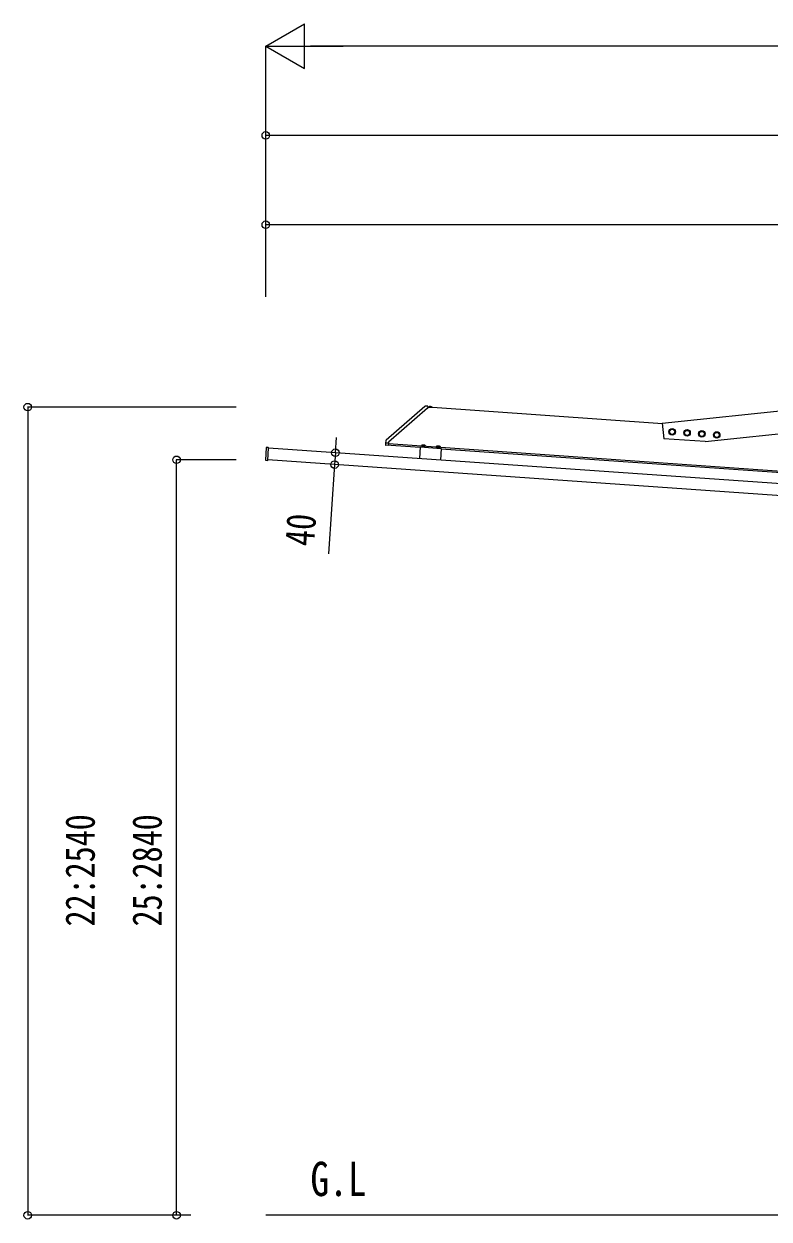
# Model space of a CAD drawing. Units: millimetres, scale not verified. Extents: x -12625 to 12615, y -8920 to 8910.
# Drawn here: x -5146 to -2643, y -4228 to -210 of the extents above; entities that cross this region are included whole.
import ezdxf
from ezdxf.enums import TextEntityAlignment as Align

# ---------------------------------------------------------------- set-up
doc = ezdxf.new("R2010")
doc.units = ezdxf.units.MM
doc.header["$LTSCALE"] = 40
for name, color, linetype in [('0-2_USER1', 3, 'Continuous'), ('0-4_YKK_13', 4, 'Continuous'), ('0-5_YKK_A1', 4, 'Continuous'), ('0-6_YKK_D', 6, 'Continuous')]:
    doc.layers.add(name, color=color, linetype=linetype)
doc.styles.add('ＭＳ ゴシック', font='')
doc.styles.get('ＭＳ ゴシック').set_extended_font_data('MS Gothic')

msp = doc.modelspace()

# ---------------------------------------------------------------- linework, layer by layer
at = {"layer": '0-4_YKK_13'}
for p, q in [((-3799.53, -1496.78), (-3929.38, -1609.65)), ((-3789.87, -1502.29), (-3921.37, -1616.6)), ((-3789.27, -1495.86), (-3796.87, -1495.8)), ((-3789.3, -1496.33), (-3789.7, -1501.95)), ((-3789.3, -1496.33), (-3789.27, -1495.86)), ((-3785.88, -1499.05), (-3785.87, -1498.86)), ((-3774.7, -1500.38), (-3785.38, -1499.64)), ((-3782.17, -1496.53), (-3781.12, -1499.07)), ((-3780.02, -1499.75), (-3781.12, -1499.07)), ((-3780.02, -1499.75), (-3778.83, -1499.23)), ((-3777.44, -1496.86), (-3778.83, -1499.23)), ((-3774.8, -1500.38), (-3775.15, -1500.35)), ((-3774.11, -1499.88), (-3774.1, -1499.68)), ((-4332.29, -1634.83), (-4335.22, -1676.73)), ((-4325.87, -1634.78), (-4331.76, -1634.36)), ((-4327.07, -1677.69), (-4324.09, -1635.01)), ((-4325.65, -1634.9), (-4324.09, -1635.01)), ((-3931.17, -1618.47), (-3931.27, -1619.87)), ((-3930.74, -1612.39), (-3931.17, -1618.47)), ((-3929.35, -1619.42), (-3930.76, -1619.41)), ((-3922.27, -1627.4), (-3929.87, -1626.87)), ((-3921.72, -1619.49), (-3929.35, -1619.42)), ((-3921.75, -1619.98), (-3922.27, -1627.4)), ((-3921.75, -1619.98), (-3921.72, -1619.49)), ((-3921.72, -1619.49), (-3921.65, -1618.55)), ((-3921.54, -1616.94), (-3921.65, -1618.55)), ((-3809.7, -1626.39), (-3809.95, -1629.94)), ((-3809.95, -1629.94), (-3798.43, -1630.75)), ((-3809.89, -1630.24), (-3809.87, -1629.94)), ((-3808.9, -1626), (-3809.7, -1626.39)), ((-3808.9, -1626), (-3798.92, -1626.7)), ((-3806.82, -1626.6), (-3807.07, -1630.14)), ((-3801.06, -1627), (-3801.31, -1630.54)), ((-3798.92, -1626.7), (-3798.18, -1627.2)), ((-3798.5, -1630.74), (-3798.52, -1631.04)), ((-3798.18, -1627.2), (-3798.43, -1630.75)), ((-3759.82, -1629.88), (-3760.07, -1633.43)), ((-3760.07, -1633.43), (-3748.55, -1634.23)), ((-3760.02, -1633.73), (-3760, -1633.43)), ((-3759.02, -1629.49), (-3759.82, -1629.88)), ((-3759.02, -1629.49), (-3749.04, -1630.19)), ((-3756.94, -1630.08), (-3757.19, -1633.63)), ((-3751.18, -1630.49), (-3751.43, -1634.03)), ((-3749.04, -1630.19), (-3748.3, -1630.69)), ((-3748.62, -1634.23), (-3748.64, -1634.53)), ((-3748.3, -1630.69), (-3748.55, -1634.23)), ((-4334.76, -1677.26), (-4328.87, -1677.67)), ((-4327.07, -1677.69), (-4328.63, -1677.58)), ((-4328.27, -1677.6), (-4328.27, -1677.6))]:
    msp.add_line(p, q, dxfattribs=at)
for points in [[(-2958.42, -1581.84), (-2963.33, -1590.34), (-2973.14, -1590.34), (-2978.05, -1581.84), (-2973.14, -1573.34), (-2963.33, -1573.34)], [(-2908.54, -1585.33), (-2913.45, -1593.83), (-2923.26, -1593.83), (-2928.17, -1585.33), (-2923.26, -1576.83), (-2913.45, -1576.83)], [(-2858.66, -1588.81), (-2863.57, -1597.31), (-2873.39, -1597.31), (-2878.29, -1588.81), (-2873.39, -1580.31), (-2863.57, -1580.31)], [(-2808.79, -1592.3), (-2813.69, -1600.8), (-2823.51, -1600.8), (-2828.42, -1592.3), (-2823.51, -1583.8), (-2813.69, -1583.8)]]:
    msp.add_lwpolyline(points, close=True, dxfattribs=at)
for points in [[(-3931.27, -1619.87), (-3931.75, -1626.74), (-3929.87, -1626.87)], [(-3806.95, -1626.14), (-3805.97, -1628.57), (-3804.14, -1629.71)], [(-3800.87, -1626.56), (-3802.18, -1628.83), (-3804.14, -1629.71)], [(-3757.07, -1629.62), (-3756.09, -1632.06), (-3754.26, -1633.2)], [(-3750.99, -1630.05), (-3752.3, -1632.32), (-3754.26, -1633.2)]]:
    msp.add_lwpolyline(points, dxfattribs=at)
for centre, radius in [((-2968.24, -1581.84), 11), ((-2968.24, -1581.84), 8.5), ((-2918.36, -1585.33), 11), ((-2918.36, -1585.33), 8.5), ((-2868.48, -1588.81), 11), ((-2868.48, -1588.81), 8.5), ((-2818.6, -1592.3), 11), ((-2818.6, -1592.3), 8.5)]:
    msp.add_circle(centre, radius, dxfattribs=at)
for centre, radius, start, end in [((-3796.9, -1499.79), 4, 89.5, 131), ((-3790.19, -1501.91), 0.5, 311, 356), ((-3785.34, -1499.09), 0.545, 176, 266), ((-3785.32, -1498.89), 0.55, 134.43917, 176), ((-3780.32, -1504), 7.7, 37.56083, 134.43917), ((-3774.66, -1499.84), 0.545, 266, 356), ((-3774.65, -1499.64), 0.55, 356, 37.56083), ((-2968.24, -1581.84), 8.6, 141.25399, 158.74601), ((-2968.24, -1581.84), 8.6, 201.25399, 218.74601), ((-2968.24, -1581.84), 8.6, 81.25399, 98.74601), ((-2968.24, -1581.84), 8.6, 261.25399, 278.74601), ((-2968.24, -1581.84), 8.6, 21.25399, 38.74601), ((-2968.24, -1581.84), 8.6, 321.25399, 338.74601), ((-2918.36, -1585.33), 8.6, 141.25399, 158.74601), ((-2918.36, -1585.33), 8.6, 201.25399, 218.74601), ((-2918.36, -1585.33), 8.6, 81.25399, 98.74601), ((-2918.36, -1585.33), 8.6, 261.25399, 278.74601), ((-2918.36, -1585.33), 8.6, 21.25399, 38.74601), ((-2918.36, -1585.33), 8.6, 321.25399, 338.74601), ((-2868.48, -1588.81), 8.6, 141.25399, 158.74601), ((-2868.48, -1588.81), 8.6, 201.25399, 218.74601), ((-2868.48, -1588.81), 8.6, 81.25399, 98.74601), ((-2868.48, -1588.81), 8.6, 261.25399, 278.74601), ((-2868.48, -1588.81), 8.6, 21.25399, 38.74601), ((-2868.48, -1588.81), 8.6, 321.25399, 338.74601), ((-2818.6, -1592.3), 8.6, 141.25399, 158.74601), ((-2818.6, -1592.3), 8.6, 201.25399, 218.74601), ((-2818.6, -1592.3), 8.6, 81.25399, 98.74601), ((-2818.6, -1592.3), 8.6, 261.25399, 278.74601), ((-2818.6, -1592.3), 8.6, 21.25399, 38.74601), ((-2818.6, -1592.3), 8.6, 321.25399, 338.74601), ((-3930.77, -1619.91), 0.5, 89.5, 176), ((-3926.75, -1612.67), 4, 131, 176), ((-3921.04, -1616.98), 0.5, 131, 176), ((-3808.41, -1628.6), 2.56, 51.61708, 120.38292), ((-3804.57, -1635.88), 9.55, 68.41276, 103.58724), ((-3799.77, -1629.2), 2.56, 51.61708, 120.38292), ((-3758.53, -1632.09), 2.56, 51.61708, 120.38292), ((-3754.7, -1639.37), 9.55, 68.41276, 103.58724), ((-3749.89, -1632.69), 2.56, 51.61708, 120.38292)]:
    msp.add_arc(centre, radius, start, end, dxfattribs=at)
for centre, major_axis, ratio, start_param, end_param in [((-4331.79, -1634.86), (-0.329, 0.379), 0.99628, 5.4996506, 7.06672), ((-4325.89, -1635.08), (-0.021, -0.3), 0.998135, 2.2547257, 3.1415927), ((-4334.72, -1676.76), (-0.379, -0.329), 0.99628, 5.4996506, 7.06672), ((-4328.85, -1677.37), (-0.021, -0.3), 0.998135, 0, 0.8868669)]:
    msp.add_ellipse(centre, major_axis=major_axis, ratio=ratio, start_param=start_param, end_param=end_param, dxfattribs=at)
at = {"layer": '0-5_YKK_A1'}
for p, q in [((-3001.51, -1552.29), (266.38, -1208.82)), ((-3001.28, -1554.47), (-3789.51, -1499.35)), ((-3001.51, -1552.29), (-2995.97, -1604.96)), ((-2857.88, -1614.61), (-2995.97, -1604.96)), ((267.99, -1957.5), (-4324.18, -1636.38)), ((-3815.03, -1634.9), (-3929.25, -1626.91)), ((266.38, -1915.29), (-3921.92, -1622.41)), ((-3814.86, -1632.4), (-3817.61, -1671.81)), ((-3814.86, -1632.4), (-3744.03, -1637.36)), ((-3744.03, -1637.36), (-3746.79, -1676.76)), ((-2360.93, -1736.58), (-3744.2, -1639.85)), ((265.2, -1997.4), (-4326.97, -1676.29)), ((1966.38, -4215.48), (-4333.62, -4215.48))]:
    msp.add_line(p, q, dxfattribs=at)
msp.add_lwpolyline([(-2857.88, -1614.61), (-2516.09, -1578.69), (-2515.25, -1586.65), (266.38, -1294.29)], dxfattribs=at)
at = {"layer": '0-6_YKK_D'}
for p, q in [((-4333.62, -285.48), (-4203.71, -210.48)), ((-4203.71, -360.48), (-4203.71, -210.48)), ((-4333.62, -1127.44), (-4333.62, -284.48)), ((-4333.62, -285.48), (-4203.71, -360.48)), ((-4333.62, -285.48), (-4073.81, -285.48)), ((351.38, -285.48), (-4183.62, -285.48)), ((-4333.62, -1127.44), (-4333.62, -584.48)), ((401.38, -585.48), (-4333.62, -585.48)), ((-4333.62, -1127.44), (-4333.62, -884.48)), ((274.63, -885.48), (-4333.62, -885.48)), ((-4433.62, -1498.75), (-5134.62, -1498.75)), ((-5133.62, -1498.75), (-5133.62, -4215.48)), ((-4099.8, -1652.07), (-4096.24, -1601.2)), ((-4433.62, -1675.85), (-4634.62, -1675.85)), ((-4633.62, -4215.48), (-4633.62, -1675.85)), ((-4099.8, -1652.07), (-4102.59, -1691.98)), ((-4102.59, -1691.98), (-4123.54, -1991.65)), ((-4585.12, -4215.48), (-5134.62, -4215.48)), ((-4585.12, -4215.48), (-4634.62, -4215.48))]:
    msp.add_line(p, q, dxfattribs=at)
for centre in [(-4333.62, -585.48), (-4333.62, -885.48), (-5133.62, -1498.75), (-4099.8, -1652.07), (-4633.62, -1675.85), (-4102.59, -1691.98), (-5133.62, -4215.48), (-4633.62, -4215.48)]:
    msp.add_circle(centre, 12.75, dxfattribs=at)

# ---------------------------------------------------------------- texts
at = {"layer": '0-2_USER1', "style": 'ＭＳ ゴシック', "width": 0.8}
msp.add_text('G.L', height=115.5, dxfattribs=at).set_placement((-4183.68, -4185.48), align=Align.BOTTOM_LEFT)
at = {"layer": '0-6_YKK_D', "style": 'ＭＳ ゴシック', "width": 0.8}
for s, rotation, p in [('40', 86, (-4142.1, -1970.3)), ('22:2540', 90, (-4878.62, -3244.47)), ('25:2840', 90, (-4653.62, -3244.47))]:
    msp.add_text(s, height=98.97, rotation=rotation, dxfattribs=at).set_placement(p, align=Align.BOTTOM_LEFT)

doc.saveas('drawing.dxf')
